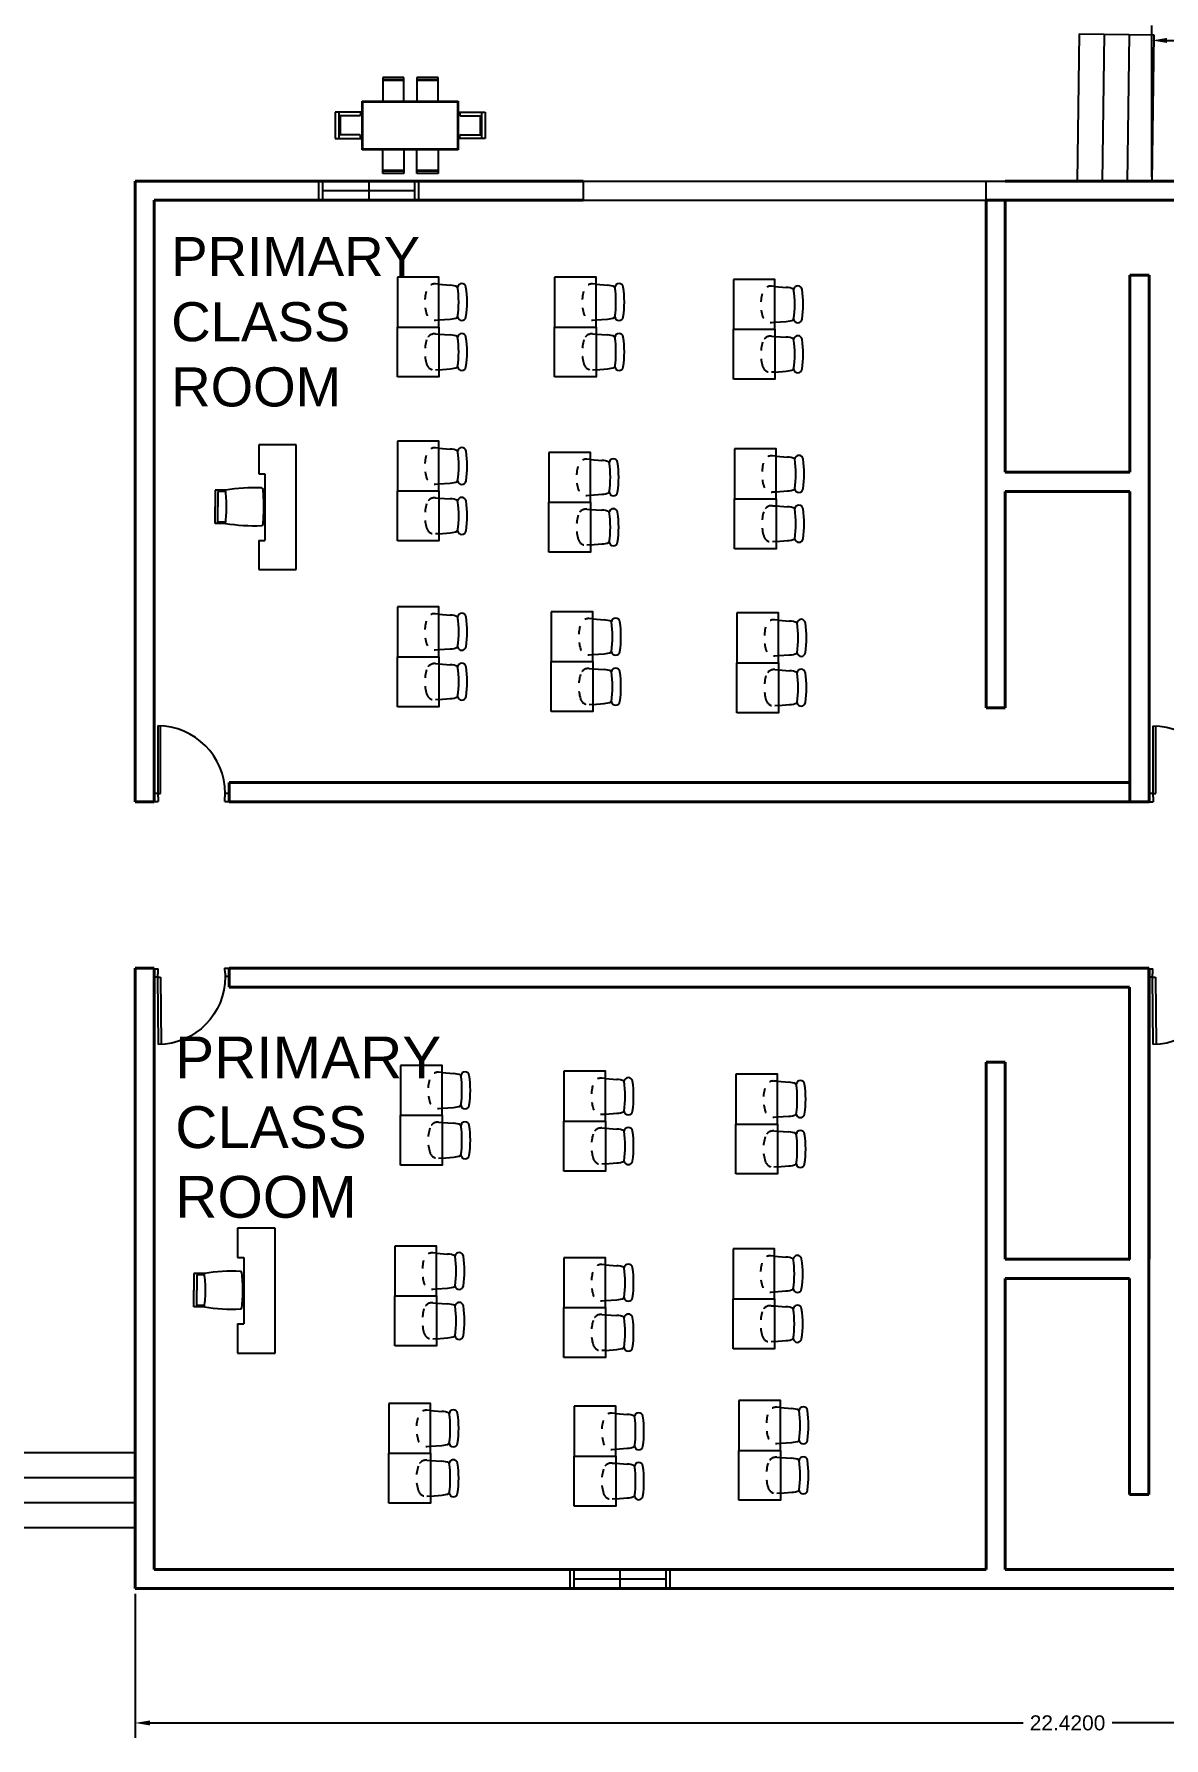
# Model space of a CAD drawing. Header units: metres. Extents: x -353 to 1688, y -477 to 135.
# Drawn here: x -306.27 to -292.68, y -267.31 to -246.82 of the extents above; entities that cross this region are included whole.
import ezdxf

# ---------------------------------------------------------------- set-up
doc = ezdxf.new("R2010")
doc.units = ezdxf.units.M
doc.header["$MEASUREMENT"] = 0
doc.linetypes.add('HIDDEN2', pattern=[0.1875, 0.125, -0.0625])
doc.layers.add('DIMENSION', color=240, linetype='Continuous', lineweight=40)
doc.layers.add('WALL', color=2, linetype='Continuous', lineweight=40)
doc.layers.add('door space', color=1, linetype='Continuous')
doc.layers.add('WINDOW', color=10, linetype='Continuous')
doc.layers.add('FURNITURE', color=130, linetype='Continuous', plot=False)
doc.layers.add('STAIR', color=231, linetype='Continuous', plot=False)
doc.styles.get("Standard").update_dxf_attribs({"font": 'arial.ttf'})
doc.dimstyles.new('Annotative', dxfattribs={"dimscale": 0, "dimtxt": 0.18, "dimasz": 0.18, "dimexe": 0.18, "dimexo": 0.0625, "dimgap": 0.09, "dimtad": 0, "dimtih": 1, "dimtoh": 1, "dimdec": 4, "dimzin": 0, "dimdsep": 46, "dimtxsty": 'Standard', "dimcen": 0.09, "dimadec": 0, "dimazin": 0, "dimtfac": 1, "dimtdec": 4, "dimtofl": 0, "dimtmove": 0, "dimatfit": 3, "dimfxl": 1, "dimtolj": 1, "dimtzin": 0, "dimarcsym": 0})

# ---------------------------------------------------------------- blocks, each defined once
blk = doc.blocks.new('A$C317A697B')
for p, q in [((-116, 441), (-514, 441)), ((-514, 441), (-514, 0)), ((-116, 398), (-514, 398)), ((-116, 385), (-514, 385)), ((-116, 0), (-116, 441)), ((523, 441), (125, 441)), ((125, 441), (125, 0)), ((523, 398), (125, 398)), ((523, 385), (125, 385)), ((523, 0), (523, 441)), ((-899, -912), (-899, 0)), ((-899, 0), (899, 0)), ((899, 0), (899, -912)), ((-899, -205), (-1402, -205)), ((-1402, -205), (-1402, -699)), ((-1336, -205), (-1336, -699)), ((-946, -274), (-1336, -274)), ((-1311, -274), (-1311, -630)), ((-932, -205), (-932, -259)), ((-889, -902), (-889, -10)), ((-889, -10), (889, -10)), ((889, -10), (889, -902)), ((899, -205), (1402, -205)), ((932, -205), (932, -259)), ((946, -274), (1336, -274)), ((1311, -274), (1311, -630)), ((1336, -205), (1336, -699)), ((1402, -205), (1402, -699)), ((-946, -630), (-1336, -630)), ((946, -630), (1336, -630)), ((-1402, -699), (-899, -699)), ((-932, -699), (-932, -645)), ((899, -912), (-899, -912)), ((889, -902), (-889, -902)), ((-514, -1353), (-514, -912)), ((-116, -912), (-116, -1353)), ((125, -1353), (125, -912)), ((523, -912), (523, -1353)), ((1402, -699), (899, -699)), ((932, -699), (932, -645)), ((-116, -1297), (-514, -1297)), ((-116, -1309), (-514, -1309)), ((-116, -1353), (-514, -1353)), ((523, -1297), (125, -1297)), ((523, -1309), (125, -1309)), ((523, -1353), (125, -1353))]:
    blk.add_line(p, q)
for centre, start, end in [((-946, -259), 270, 0), ((946, -259), 180, 270), ((-946, -645), 0, 90), ((946, -645), 90, 180)]:
    blk.add_arc(centre, 14.7, start, end)
blk = doc.blocks.new('*D197')
at = {"layer": 'Defpoints', "color": 0, "transparency": 16777216}
for p in [(-282.615, -246.9), (-292.827, -248.604), (-282.615, -248.592)]:
    blk.add_point(p, dxfattribs=at)
at = {"layer": 'DIMENSION', "color": 0, "lineweight": -2, "transparency": 16777216}
for p, q in [((-292.827, -248.541), (-292.827, -246.72)), ((-282.615, -248.529), (-282.615, -246.72)), ((-292.647, -246.9), (-288.246, -246.9)), ((-282.795, -246.9), (-287.196, -246.9))]:
    blk.add_line(p, q, dxfattribs=at)
at = {"layer": 'DIMENSION', "color": 0, "transparency": 16777216}
for points in [[(-292.647, -246.87), (-292.647, -246.93), (-292.827, -246.9)], [(-282.795, -246.87), (-282.795, -246.93), (-282.615, -246.9)]]:
    blk.add_solid(points, dxfattribs=at)
at = {"layer": 'DIMENSION', "color": 0, "transparency": 16777216, "insert": (-287.721, -246.9), "char_height": 0.18, "attachment_point": 5}
blk.add_mtext('\\A1;10.2117', dxfattribs=at)
blk = doc.blocks.new('*D199')
at = {"layer": 'Defpoints', "color": 0, "transparency": 16777216}
for p in [(-305.052, -265.512), (-282.632, -265.512), (-305.052, -267.126)]:
    blk.add_point(p, dxfattribs=at)
at = {"layer": 'DIMENSION', "color": 0, "lineweight": -2, "transparency": 16777216}
for p, q in [((-305.052, -265.574), (-305.052, -267.306)), ((-282.632, -265.574), (-282.632, -267.306)), ((-304.872, -267.126), (-294.377, -267.126)), ((-282.812, -267.126), (-293.307, -267.126))]:
    blk.add_line(p, q, dxfattribs=at)
at = {"layer": 'DIMENSION', "color": 0, "transparency": 16777216}
for points in [[(-304.872, -267.096), (-304.872, -267.156), (-305.052, -267.126)], [(-282.812, -267.096), (-282.812, -267.156), (-282.632, -267.126)]]:
    blk.add_solid(points, dxfattribs=at)
at = {"layer": 'DIMENSION', "color": 0, "transparency": 16777216, "insert": (-293.842, -267.126), "char_height": 0.18, "attachment_point": 5}
blk.add_mtext('\\A1;22.4200', dxfattribs=at)

msp = doc.modelspace()

# ---------------------------------------------------------------- linework, layer by layer
for p, q in [((-305.05192, -248.59165), (-299.6627, -248.59165)), ((-304.82192, -248.59165), (-299.6627, -248.59165)), ((-294.82192, -248.59165), (-294.59192, -248.59165)), ((-303.92192, -255.82165), (-294.82192, -255.82165)), ((-305.05192, -256.05165), (-304.82192, -256.05165)), ((-303.92192, -256.05165), (-294.59192, -256.05165)), ((-292.86192, -258.05277), (-292.86192, -261.55165)), ((-304.82192, -258.28165), (-304.82186, -258.28165)), ((-304.82192, -265.51165), (-300.82192, -265.51165))]:
    msp.add_line(p, q)
at = {"layer": 'Defpoints'}
msp.add_line((-292.862, -258.05294), (-293.09192, -258.05277), dxfattribs=at)
at = {"layer": 'door space'}
for p, q in [((-304.77873, -255.14096), (-304.77873, -255.95096)), ((-304.74373, -255.95096), (-304.74373, -255.14096)), ((-292.817, -255.14165), (-292.817, -255.95165)), ((-292.782, -255.95165), (-292.782, -255.14165)), ((-304.77873, -255.95096), (-304.82373, -255.95096)), ((-304.82373, -255.95096), (-304.82373, -256.05096)), ((-304.77873, -255.95096), (-304.74373, -255.95096)), ((-304.77873, -255.95096), (-304.77873, -255.99096)), ((-304.77373, -255.99096), (-304.77873, -255.99096)), ((-304.77373, -255.99096), (-304.77373, -256.05096)), ((-303.96873, -255.99096), (-303.97373, -255.99096)), ((-303.97373, -256.05096), (-303.97373, -255.99096)), ((-303.92373, -255.95096), (-303.96873, -255.95096)), ((-303.96873, -255.99096), (-303.96873, -255.95096)), ((-303.92373, -256.05096), (-303.92373, -255.95096)), ((-292.817, -255.95165), (-292.862, -255.95165)), ((-292.862, -255.95165), (-292.862, -256.05165)), ((-292.817, -255.95165), (-292.782, -255.95165)), ((-292.817, -255.95165), (-292.817, -255.99165)), ((-292.812, -255.99165), (-292.817, -255.99165)), ((-292.812, -255.99165), (-292.812, -256.05165)), ((-304.82373, -256.05096), (-304.77373, -256.05096)), ((-303.97373, -256.05096), (-303.92373, -256.05096)), ((-292.862, -256.05165), (-292.812, -256.05165)), ((-304.82482, -258.06119), (-304.77483, -258.06069)), ((-304.82382, -258.16118), (-304.82482, -258.06119)), ((-304.77422, -258.12068), (-304.77483, -258.06069)), ((-303.97487, -258.05266), (-303.92487, -258.05216)), ((-303.97487, -258.05266), (-303.97426, -258.11265)), ((-303.92487, -258.05216), (-303.92386, -258.15215)), ((-292.86633, -258.06109), (-292.81633, -258.06059)), ((-292.86533, -258.16108), (-292.86633, -258.06109)), ((-292.81573, -258.12058), (-292.81633, -258.06059)), ((-304.77882, -258.16073), (-304.82382, -258.16118)), ((-304.77422, -258.12068), (-304.77922, -258.12074)), ((-304.77882, -258.16073), (-304.77922, -258.12074)), ((-304.77882, -258.16073), (-304.74382, -258.16038)), ((-304.77069, -258.97069), (-304.77882, -258.16073)), ((-304.74382, -258.16038), (-304.73569, -258.97034)), ((-303.96926, -258.1126), (-303.97426, -258.11265)), ((-303.96926, -258.1126), (-303.96886, -258.1526)), ((-303.92386, -258.15215), (-303.96886, -258.1526)), ((-292.82033, -258.16063), (-292.86533, -258.16108)), ((-292.81573, -258.12058), (-292.82073, -258.12063)), ((-292.82033, -258.16063), (-292.82073, -258.12063)), ((-292.82033, -258.16063), (-292.78533, -258.16028)), ((-292.8122, -258.97059), (-292.82033, -258.16063)), ((-292.78533, -258.16028), (-292.7772, -258.97024))]:
    msp.add_line(p, q, dxfattribs=at)
for centre in [(-304.77873, -255.95096), (-292.817, -255.95165)]:
    msp.add_ellipse(centre, major_axis=(-0.57276, 0.57276), ratio=1, start_param=3.92699082, end_param=5.49778714, dxfattribs=at)
at = {"layer": 'door space', "extrusion": (0, 0, -1)}
for centre in [(-304.77882, -258.16073), (-292.82033, -258.16063)]:
    msp.add_ellipse(centre, major_axis=(-0.56698, -0.57848), ratio=1, start_param=3.92699082, end_param=5.49778714, dxfattribs=at)
at = {"layer": 'FURNITURE'}
for p, q in [((-301.3984, -249.8315), (-301.26333, -249.84346)), ((-299.50782, -249.8315), (-299.37275, -249.84346)), ((-297.35881, -249.85868), (-297.22374, -249.87064)), ((-301.3984, -250.2596), (-301.26333, -250.24981)), ((-299.50782, -250.2596), (-299.37275, -250.24981)), ((-297.35881, -250.28678), (-297.22374, -250.27699)), ((-301.3984, -250.43081), (-301.26333, -250.4406)), ((-299.50782, -250.43081), (-299.37275, -250.4406)), ((-297.35881, -250.45799), (-297.22374, -250.46778)), ((-301.3984, -250.85891), (-301.26333, -250.84695)), ((-299.50782, -250.85891), (-299.37275, -250.84695)), ((-297.35881, -250.88609), (-297.22374, -250.87413)), ((-303.56517, -251.76069), (-303.56517, -252.11069)), ((-303.11517, -251.76069), (-303.56517, -251.76069)), ((-303.11517, -253.26069), (-303.11517, -251.76069)), ((-301.39818, -251.80208), (-301.26311, -251.81404)), ((-297.34521, -251.89721), (-297.21014, -251.90917)), ((-303.56517, -252.11069), (-303.49017, -252.11069)), ((-303.49017, -252.11069), (-303.49017, -252.91069)), ((-299.57583, -251.93798), (-299.44076, -251.94994)), ((-303.96517, -252.30569), (-304.09017, -252.30569)), ((-304.09017, -252.30569), (-304.09017, -252.50569)), ((-303.96313, -252.32169), (-304.05517, -252.32169)), ((-304.05517, -252.32169), (-304.05517, -252.50569)), ((-301.39818, -252.23018), (-301.26311, -252.22039)), ((-297.34521, -252.32531), (-297.21014, -252.31552)), ((-304.09017, -252.70569), (-304.09017, -252.50569)), ((-304.05517, -252.68969), (-304.05517, -252.50569)), ((-301.39818, -252.40139), (-301.26311, -252.41118)), ((-299.57583, -252.36608), (-299.44076, -252.35629)), ((-299.57583, -252.53729), (-299.44076, -252.54708)), ((-297.34521, -252.49652), (-297.21014, -252.50631)), ((-303.96517, -252.70569), (-304.09017, -252.70569)), ((-303.96313, -252.68969), (-304.05517, -252.68969)), ((-303.56517, -252.91069), (-303.49017, -252.91069)), ((-303.56517, -252.91069), (-303.56517, -253.26069)), ((-301.39818, -252.82949), (-301.26311, -252.81753)), ((-299.57583, -252.96539), (-299.44076, -252.95343)), ((-297.34521, -252.92462), (-297.21014, -252.91266)), ((-303.56517, -253.26069), (-303.11517, -253.26069)), ((-301.39818, -253.79553), (-301.26311, -253.80749)), ((-299.54862, -253.85419), (-299.41355, -253.86616)), ((-297.318, -253.86779), (-297.18293, -253.87975)), ((-301.39818, -254.22363), (-301.26311, -254.21384)), ((-299.54862, -254.2823), (-299.41355, -254.27251)), ((-297.318, -254.29589), (-297.18293, -254.2861)), ((-301.39818, -254.39484), (-301.26311, -254.40463)), ((-299.54862, -254.45351), (-299.41355, -254.4633)), ((-297.318, -254.4671), (-297.18293, -254.47689)), ((-301.39818, -254.82294), (-301.26311, -254.81098)), ((-299.54862, -254.88161), (-299.41355, -254.86965)), ((-297.318, -254.8952), (-297.18293, -254.88324)), ((-301.35933, -259.30773), (-301.22426, -259.31969)), ((-299.39632, -259.37778), (-299.26125, -259.38975)), ((-297.32814, -259.41281), (-297.19307, -259.42477)), ((-301.35933, -259.73583), (-301.22426, -259.72605)), ((-301.35933, -259.90704), (-301.22426, -259.91683)), ((-299.39632, -259.80589), (-299.26125, -259.7961)), ((-297.32814, -259.84091), (-297.19307, -259.83112)), ((-299.39632, -259.9771), (-299.26125, -259.98689)), ((-297.32814, -260.01212), (-297.19307, -260.02191)), ((-301.35933, -260.33515), (-301.22426, -260.32318)), ((-299.39632, -260.4052), (-299.26125, -260.39324)), ((-297.32814, -260.44022), (-297.19307, -260.42826)), ((-303.81834, -261.17894), (-303.81834, -261.52894)), ((-303.36834, -261.17894), (-303.81834, -261.17894)), ((-303.36834, -262.67894), (-303.36834, -261.17894)), ((-303.81834, -261.52894), (-303.74334, -261.52894)), ((-303.74334, -261.52894), (-303.74334, -262.32894)), ((-301.42944, -261.47929), (-301.29437, -261.49125)), ((-297.36319, -261.51432), (-297.22812, -261.52628)), ((-304.21834, -261.72394), (-304.34334, -261.72394)), ((-304.34334, -261.72394), (-304.34334, -261.92394)), ((-304.2163, -261.73994), (-304.30834, -261.73994)), ((-304.30834, -261.73994), (-304.30834, -261.92394)), ((-299.39632, -261.61939), (-299.26125, -261.63136)), ((-304.34334, -262.12394), (-304.34334, -261.92394)), ((-304.30834, -262.10794), (-304.30834, -261.92394)), ((-301.42944, -261.9074), (-301.29437, -261.89761)), ((-297.36319, -261.94242), (-297.22812, -261.93263)), ((-304.21834, -262.12394), (-304.34334, -262.12394)), ((-304.2163, -262.10794), (-304.30834, -262.10794)), ((-301.42944, -262.0786), (-301.29437, -262.08839)), ((-299.39632, -262.0475), (-299.26125, -262.03771)), ((-297.36319, -262.11363), (-297.22812, -262.12342)), ((-303.81834, -262.32894), (-303.74334, -262.32894)), ((-303.81834, -262.32894), (-303.81834, -262.67894)), ((-299.39632, -262.2187), (-299.26125, -262.22849)), ((-301.42944, -262.50671), (-301.29437, -262.49475)), ((-297.36319, -262.54173), (-297.22812, -262.52977)), ((-303.81834, -262.67894), (-303.36834, -262.67894)), ((-299.39632, -262.64681), (-299.26125, -262.63485)), ((-301.49955, -263.37065), (-301.36448, -263.38261)), ((-297.29309, -263.33563), (-297.15802, -263.34759)), ((-299.27192, -263.40568), (-299.13685, -263.41764)), ((-301.49955, -263.79875), (-301.36448, -263.78896)), ((-297.29309, -263.76373), (-297.15802, -263.75394)), ((-301.49955, -263.96996), (-301.36448, -263.97975)), ((-299.27192, -263.83378), (-299.13685, -263.82399)), ((-299.27192, -264.00499), (-299.13685, -264.01478)), ((-297.29309, -263.93494), (-297.15802, -263.94473)), ((-301.49955, -264.39807), (-301.36448, -264.3861)), ((-299.27192, -264.43309), (-299.13685, -264.42113)), ((-297.29309, -264.36304), (-297.15802, -264.35108))]:
    msp.add_line(p, q, dxfattribs=at)
for points in [[(-301.8984, -249.74521), (-301.8984, -250.34521), (-301.3984, -250.34521), (-301.3984, -249.74521)], [(-300.00782, -249.74521), (-300.00782, -250.34521), (-299.50782, -250.34521), (-299.50782, -249.74521)], [(-297.85881, -249.77239), (-297.85881, -250.37239), (-297.35881, -250.37239), (-297.35881, -249.77239)], [(-301.8984, -250.94521), (-301.8984, -250.34521), (-301.3984, -250.34521), (-301.3984, -250.94521)], [(-300.00782, -250.94521), (-300.00782, -250.34521), (-299.50782, -250.34521), (-299.50782, -250.94521)], [(-297.85881, -250.97239), (-297.85881, -250.37239), (-297.35881, -250.37239), (-297.35881, -250.97239)], [(-301.89818, -251.71578), (-301.89818, -252.31578), (-301.39818, -252.31578), (-301.39818, -251.71578)], [(-300.07583, -251.85169), (-300.07583, -252.45169), (-299.57583, -252.45169), (-299.57583, -251.85169)], [(-297.84521, -251.81091), (-297.84521, -252.41091), (-297.34521, -252.41091), (-297.34521, -251.81091)], [(-301.89818, -252.91578), (-301.89818, -252.31578), (-301.39818, -252.31578), (-301.39818, -252.91578)], [(-300.07583, -253.05169), (-300.07583, -252.45169), (-299.57583, -252.45169), (-299.57583, -253.05169)], [(-297.84521, -253.01091), (-297.84521, -252.41091), (-297.34521, -252.41091), (-297.34521, -253.01091)], [(-301.89818, -253.70924), (-301.89818, -254.30924), (-301.39818, -254.30924), (-301.39818, -253.70924)], [(-300.04862, -253.7679), (-300.04862, -254.3679), (-299.54862, -254.3679), (-299.54862, -253.7679)], [(-297.818, -253.78149), (-297.818, -254.38149), (-297.318, -254.38149), (-297.318, -253.78149)], [(-301.89818, -254.90924), (-301.89818, -254.30924), (-301.39818, -254.30924), (-301.39818, -254.90924)], [(-300.04862, -254.9679), (-300.04862, -254.3679), (-299.54862, -254.3679), (-299.54862, -254.9679)], [(-297.818, -254.98149), (-297.818, -254.38149), (-297.318, -254.38149), (-297.318, -254.98149)], [(-301.85933, -259.22144), (-301.85933, -259.82144), (-301.35933, -259.82144), (-301.35933, -259.22144)], [(-299.89632, -259.29149), (-299.89632, -259.89149), (-299.39632, -259.89149), (-299.39632, -259.29149)], [(-297.82814, -259.32652), (-297.82814, -259.92652), (-297.32814, -259.92652), (-297.32814, -259.32652)], [(-301.85933, -260.42144), (-301.85933, -259.82144), (-301.35933, -259.82144), (-301.35933, -260.42144)], [(-299.89632, -260.49149), (-299.89632, -259.89149), (-299.39632, -259.89149), (-299.39632, -260.49149)], [(-297.82814, -260.52652), (-297.82814, -259.92652), (-297.32814, -259.92652), (-297.32814, -260.52652)], [(-301.92944, -261.393), (-301.92944, -261.993), (-301.42944, -261.993), (-301.42944, -261.393)], [(-299.89632, -261.5331), (-299.89632, -262.1331), (-299.39632, -262.1331), (-299.39632, -261.5331)], [(-297.86319, -261.42803), (-297.86319, -262.02803), (-297.36319, -262.02803), (-297.36319, -261.42803)], [(-301.92944, -262.593), (-301.92944, -261.993), (-301.42944, -261.993), (-301.42944, -262.593)], [(-299.89632, -262.7331), (-299.89632, -262.1331), (-299.39632, -262.1331), (-299.39632, -262.7331)], [(-297.86319, -262.62803), (-297.86319, -262.02803), (-297.36319, -262.02803), (-297.36319, -262.62803)], [(-301.99955, -263.28436), (-301.99955, -263.88436), (-301.49955, -263.88436), (-301.49955, -263.28436)], [(-299.77192, -263.31938), (-299.77192, -263.91938), (-299.27192, -263.91938), (-299.27192, -263.31938)], [(-297.79309, -263.24933), (-297.79309, -263.84933), (-297.29309, -263.84933), (-297.29309, -263.24933)], [(-301.99955, -264.48436), (-301.99955, -263.88436), (-301.49955, -263.88436), (-301.49955, -264.48436)], [(-299.77192, -264.51938), (-299.77192, -263.91938), (-299.27192, -263.91938), (-299.27192, -264.51938)], [(-297.79309, -264.44933), (-297.79309, -263.84933), (-297.29309, -263.84933), (-297.29309, -264.44933)]]:
    msp.add_lwpolyline(points, close=True, dxfattribs=at)
at = {"layer": 'FURNITURE', "linetype": 'HIDDEN2', "ltscale": 0.03, "flags": 128}
for points in [[(-301.3984, -249.8315), (-301.44119, -249.82771, 0.35850154), (-301.54766, -249.90073, 0.14150797), (-301.54766, -250.18968, 0.35850154), (-301.44119, -250.2627), (-301.3984, -250.2596)], [(-299.50782, -249.8315), (-299.55061, -249.82771, 0.35850154), (-299.65707, -249.90073, 0.14150797), (-299.65707, -250.18968, 0.35850154), (-299.55061, -250.2627), (-299.50782, -250.2596)], [(-297.35881, -249.85868), (-297.4016, -249.85489, 0.35850154), (-297.50806, -249.92791, 0.14150797), (-297.50806, -250.21686, 0.35850154), (-297.4016, -250.28988), (-297.35881, -250.28678)], [(-301.39818, -251.80208), (-301.44097, -251.79829, 0.35850154), (-301.54743, -251.87131, 0.14150797), (-301.54743, -252.16026, 0.35850154), (-301.44097, -252.23328), (-301.39818, -252.23018)], [(-297.34521, -251.89721), (-297.388, -251.89342, 0.35850154), (-297.49446, -251.96644, 0.14150797), (-297.49446, -252.25539, 0.35850154), (-297.388, -252.32841), (-297.34521, -252.32531)], [(-299.57583, -251.93798), (-299.61862, -251.93419, 0.35850154), (-299.72508, -252.00721, 0.14150797), (-299.72508, -252.29616, 0.35850154), (-299.61862, -252.36918), (-299.57583, -252.36608)], [(-301.39818, -253.79553), (-301.44097, -253.79174, 0.35850154), (-301.54743, -253.86476, 0.14150797), (-301.54743, -254.15371, 0.35850154), (-301.44097, -254.22673), (-301.39818, -254.22363)], [(-299.54862, -253.85419), (-299.59141, -253.8504, 0.35850154), (-299.69788, -253.92343, 0.14150797), (-299.69788, -254.21238, 0.35850154), (-299.59141, -254.2854), (-299.54862, -254.2823)], [(-297.318, -253.86779), (-297.36079, -253.864, 0.35850154), (-297.46726, -253.93702, 0.14150797), (-297.46726, -254.22597, 0.35850154), (-297.36079, -254.29899), (-297.318, -254.29589)], [(-301.35933, -259.30773), (-301.40212, -259.30394, 0.35850154), (-301.50859, -259.37697, 0.14150797), (-301.50859, -259.66591, 0.35850154), (-301.40212, -259.73894), (-301.35933, -259.73583)], [(-299.39632, -259.37778), (-299.43911, -259.37399, 0.35850154), (-299.54557, -259.44702, 0.14150797), (-299.54557, -259.73596, 0.35850154), (-299.43911, -259.80899), (-299.39632, -259.80589)], [(-297.32814, -259.41281), (-297.37093, -259.40902, 0.35850154), (-297.4774, -259.48204, 0.14150797), (-297.4774, -259.77099, 0.35850154), (-297.37093, -259.84401), (-297.32814, -259.84091)], [(-301.42944, -261.47929), (-301.47223, -261.4755, 0.35850154), (-301.5787, -261.54853, 0.14150797), (-301.5787, -261.83747, 0.35850154), (-301.47223, -261.9105), (-301.42944, -261.9074)], [(-297.36319, -261.51432), (-297.40598, -261.51053, 0.35850154), (-297.51245, -261.58355, 0.14150797), (-297.51245, -261.8725, 0.35850154), (-297.40598, -261.94552), (-297.36319, -261.94242)], [(-299.39632, -261.61939), (-299.43911, -261.6156, 0.35850154), (-299.54557, -261.68863, 0.14150797), (-299.54557, -261.97757, 0.35850154), (-299.43911, -262.0506), (-299.39632, -262.0475)], [(-301.49955, -263.37065), (-301.54234, -263.36686, 0.35850154), (-301.6488, -263.43988, 0.14150797), (-301.6488, -263.72883, 0.35850154), (-301.54234, -263.80186), (-301.49955, -263.79875)], [(-299.27192, -263.40568), (-299.31471, -263.40189, 0.35850154), (-299.42117, -263.47491, 0.14150797), (-299.42117, -263.76386, 0.35850154), (-299.31471, -263.83688), (-299.27192, -263.83378)], [(-297.29309, -263.33563), (-297.33588, -263.33184, 0.35850154), (-297.44234, -263.40486, 0.14150797), (-297.44234, -263.69381, 0.35850154), (-297.33588, -263.76683), (-297.29309, -263.76373)]]:
    msp.add_lwpolyline(points, format="xyb", dxfattribs=at)
at = {"layer": 'FURNITURE', "linetype": 'HIDDEN2', "ltscale": 0.03}
for points in [[(-301.3984, -250.85891), (-301.44119, -250.8627, -0.35850154), (-301.54766, -250.78968, -0.14150797), (-301.54766, -250.50073, -0.35850154), (-301.44119, -250.42771), (-301.3984, -250.43081)], [(-299.50782, -250.85891), (-299.55061, -250.8627, -0.35850154), (-299.65707, -250.78968, -0.14150797), (-299.65707, -250.50073, -0.35850154), (-299.55061, -250.42771), (-299.50782, -250.43081)], [(-297.35881, -250.88609), (-297.4016, -250.88988, -0.35850154), (-297.50806, -250.81686, -0.14150797), (-297.50806, -250.52791, -0.35850154), (-297.4016, -250.45489), (-297.35881, -250.45799)], [(-301.39818, -252.82949), (-301.44097, -252.83328, -0.35850154), (-301.54743, -252.76026, -0.14150797), (-301.54743, -252.47131, -0.35850154), (-301.44097, -252.39829), (-301.39818, -252.40139)], [(-299.57583, -252.96539), (-299.61862, -252.96918, -0.35850154), (-299.72508, -252.89616, -0.14150797), (-299.72508, -252.60721, -0.35850154), (-299.61862, -252.53419), (-299.57583, -252.53729)], [(-297.34521, -252.92462), (-297.388, -252.92841, -0.35850154), (-297.49446, -252.85539, -0.14150797), (-297.49446, -252.56644, -0.35850154), (-297.388, -252.49342), (-297.34521, -252.49652)], [(-301.39818, -254.82294), (-301.44097, -254.82673, -0.35850154), (-301.54743, -254.75371, -0.14150797), (-301.54743, -254.46476, -0.35850154), (-301.44097, -254.39174), (-301.39818, -254.39484)], [(-299.54862, -254.88161), (-299.59141, -254.8854, -0.35850154), (-299.69788, -254.81238, -0.14150797), (-299.69788, -254.52343, -0.35850154), (-299.59141, -254.4504), (-299.54862, -254.45351)], [(-297.318, -254.8952), (-297.36079, -254.89899, -0.35850154), (-297.46726, -254.82597, -0.14150797), (-297.46726, -254.53702, -0.35850154), (-297.36079, -254.464), (-297.318, -254.4671)], [(-301.35933, -260.33515), (-301.40212, -260.33894, -0.35850154), (-301.50859, -260.26591, -0.14150797), (-301.50859, -259.97697, -0.35850154), (-301.40212, -259.90394), (-301.35933, -259.90704)], [(-299.39632, -260.4052), (-299.43911, -260.40899, -0.35850154), (-299.54557, -260.33596, -0.14150797), (-299.54557, -260.04702, -0.35850154), (-299.43911, -259.97399), (-299.39632, -259.9771)], [(-297.32814, -260.44022), (-297.37093, -260.44401, -0.35850154), (-297.4774, -260.37099, -0.14150797), (-297.4774, -260.08204, -0.35850154), (-297.37093, -260.00902), (-297.32814, -260.01212)], [(-301.42944, -262.50671), (-301.47223, -262.5105, -0.35850154), (-301.5787, -262.43747, -0.14150797), (-301.5787, -262.14853, -0.35850154), (-301.47223, -262.0755), (-301.42944, -262.0786)], [(-297.36319, -262.54173), (-297.40598, -262.54552, -0.35850154), (-297.51245, -262.4725, -0.14150797), (-297.51245, -262.18355, -0.35850154), (-297.40598, -262.11053), (-297.36319, -262.11363)], [(-299.39632, -262.64681), (-299.43911, -262.6506, -0.35850154), (-299.54557, -262.57757, -0.14150797), (-299.54557, -262.28863, -0.35850154), (-299.43911, -262.2156), (-299.39632, -262.2187)], [(-301.49955, -264.39807), (-301.54234, -264.40186, -0.35850154), (-301.6488, -264.32883, -0.14150797), (-301.6488, -264.03988, -0.35850154), (-301.54234, -263.96686), (-301.49955, -263.96996)], [(-299.27192, -264.43309), (-299.31471, -264.43688, -0.35850154), (-299.42117, -264.36386, -0.14150797), (-299.42117, -264.07491, -0.35850154), (-299.31471, -264.00189), (-299.27192, -264.00499)], [(-297.29309, -264.36304), (-297.33588, -264.36683, -0.35850154), (-297.44234, -264.29381, -0.14150797), (-297.44234, -264.00486, -0.35850154), (-297.33588, -263.93184), (-297.29309, -263.93494)]]:
    msp.add_lwpolyline(points, format="xyb", dxfattribs=at)
at = {"layer": 'FURNITURE'}
for centre, radius, start, end in [((-301.26333, -250.04664), 0.20318, 63.787788, 90), ((-301.1236, -249.8734), 0.0508, 8.455473, 171.544527), ((-302.2793, -250.04521), 1.2192, 351.544527, 8.455473), ((-299.37275, -250.04664), 0.20318, 63.787788, 90), ((-299.23302, -249.8734), 0.0508, 8.455473, 171.544527), ((-300.38872, -250.04521), 1.2192, 351.544527, 8.455473), ((-297.22374, -250.07382), 0.20318, 63.787788, 90), ((-297.08401, -249.90059), 0.0508, 8.455473, 171.544527), ((-298.23971, -250.07239), 1.2192, 351.544527, 8.455473), ((-301.26333, -250.04664), 0.20318, 270, 296.38199), ((-301.1236, -250.21701), 0.0508, 188.455473, 351.544527), ((-299.37275, -250.04664), 0.20318, 270, 296.38199), ((-299.23302, -250.21701), 0.0508, 188.455473, 351.544527), ((-297.22374, -250.07382), 0.20318, 270, 296.38199), ((-297.08401, -250.24419), 0.0508, 188.455473, 351.544527), ((-301.26333, -250.64378), 0.20318, 63.61801, 90), ((-301.1236, -250.4734), 0.0508, 8.455473, 171.544527), ((-302.2793, -250.64521), 1.2192, 351.544527, 8.455473), ((-299.37275, -250.64378), 0.20318, 63.61801, 90), ((-299.23302, -250.4734), 0.0508, 8.455473, 171.544527), ((-300.38872, -250.64521), 1.2192, 351.544527, 8.455473), ((-297.22374, -250.67096), 0.20318, 63.61801, 90), ((-297.08401, -250.50059), 0.0508, 8.455473, 171.544527), ((-298.23971, -250.67239), 1.2192, 351.544527, 8.455473), ((-301.26333, -250.64378), 0.20318, 270, 296.212212), ((-301.1236, -250.81701), 0.0508, 188.455473, 351.544527), ((-299.37275, -250.64378), 0.20318, 270, 296.212212), ((-299.23302, -250.81701), 0.0508, 188.455473, 351.544527), ((-297.22374, -250.67096), 0.20318, 270, 296.212212), ((-297.08401, -250.84419), 0.0508, 188.455473, 351.544527), ((-301.26311, -252.01721), 0.20318, 63.787788, 90), ((-301.12338, -251.84398), 0.0508, 8.455473, 171.544527), ((-302.27908, -252.01578), 1.2192, 351.544527, 8.455473), ((-299.30103, -251.97988), 0.0508, 8.455473, 171.544527), ((-297.21014, -252.11235), 0.20318, 63.787788, 90), ((-297.07041, -251.93911), 0.0508, 8.455473, 171.544527), ((-298.22611, -252.11091), 1.2192, 351.544527, 8.455473), ((-299.44076, -252.15312), 0.20318, 63.787788, 90), ((-300.45673, -252.15169), 1.2192, 351.544527, 8.455473), ((-301.26311, -252.01721), 0.20318, 270, 296.38199), ((-301.12338, -252.18759), 0.0508, 188.455473, 351.544527), ((-299.44076, -252.15312), 0.20318, 270, 296.38199), ((-299.30103, -252.32349), 0.0508, 188.455473, 351.544527), ((-297.21014, -252.11235), 0.20318, 270, 296.38199), ((-297.07041, -252.28272), 0.0508, 188.455473, 351.544527), ((-301.26311, -252.61435), 0.20318, 63.61801, 90), ((-301.12338, -252.44398), 0.0508, 8.455473, 171.544527), ((-302.27908, -252.61578), 1.2192, 351.544527, 8.455473), ((-299.44076, -252.75026), 0.20318, 63.61801, 90), ((-299.30103, -252.57988), 0.0508, 8.455473, 171.544527), ((-297.21014, -252.70948), 0.20318, 63.61801, 90), ((-297.07041, -252.53911), 0.0508, 8.455473, 171.544527), ((-298.22611, -252.71091), 1.2192, 351.544527, 8.455473), ((-300.45673, -252.75169), 1.2192, 351.544527, 8.455473), ((-301.26311, -252.61435), 0.20318, 270, 296.212212), ((-301.12338, -252.78759), 0.0508, 188.455473, 351.544527), ((-299.44076, -252.75026), 0.20318, 270, 296.212212), ((-299.30103, -252.92349), 0.0508, 188.455473, 351.544527), ((-297.21014, -252.70948), 0.20318, 270, 296.212212), ((-297.07041, -252.88272), 0.0508, 188.455473, 351.544527), ((-301.26311, -254.01067), 0.20318, 63.787788, 90), ((-301.12338, -253.83743), 0.0508, 8.455473, 171.544527), ((-302.27908, -254.00924), 1.2192, 351.544527, 8.455473), ((-299.41355, -254.06933), 0.20318, 63.787788, 90), ((-299.27382, -253.8961), 0.0508, 8.455473, 171.544527), ((-300.42952, -254.0679), 1.2192, 351.544527, 8.455473), ((-297.18293, -254.08292), 0.20318, 63.787788, 90), ((-297.0432, -253.90969), 0.0508, 8.455473, 171.544527), ((-298.1989, -254.08149), 1.2192, 351.544527, 8.455473), ((-301.26311, -254.01067), 0.20318, 270, 296.38199), ((-301.12338, -254.18104), 0.0508, 188.455473, 351.544527), ((-301.12338, -254.43743), 0.0508, 8.455473, 171.544527), ((-299.41355, -254.06933), 0.20318, 270, 296.38199), ((-299.27382, -254.2397), 0.0508, 188.455473, 351.544527), ((-297.18293, -254.08292), 0.20318, 270, 296.38199), ((-297.0432, -254.25329), 0.0508, 188.455473, 351.544527), ((-301.26311, -254.60781), 0.20318, 63.61801, 90), ((-302.27908, -254.60924), 1.2192, 351.544527, 8.455473), ((-299.41355, -254.66647), 0.20318, 63.61801, 90), ((-299.27382, -254.4961), 0.0508, 8.455473, 171.544527), ((-300.42952, -254.6679), 1.2192, 351.544527, 8.455473), ((-297.18293, -254.68006), 0.20318, 63.61801, 90), ((-297.0432, -254.50969), 0.0508, 8.455473, 171.544527), ((-298.1989, -254.68149), 1.2192, 351.544527, 8.455473), ((-301.26311, -254.60781), 0.20318, 270, 296.212212), ((-301.12338, -254.78104), 0.0508, 188.455473, 351.544527), ((-299.41355, -254.66647), 0.20318, 270, 296.212212), ((-299.27382, -254.8397), 0.0508, 188.455473, 351.544527), ((-297.18293, -254.68006), 0.20318, 270, 296.212212), ((-297.0432, -254.85329), 0.0508, 188.455473, 351.544527), ((-301.08453, -259.34964), 0.0508, 8.455473, 171.544527), ((-301.22426, -259.52287), 0.20318, 63.787788, 90), ((-302.24023, -259.52144), 1.2192, 351.544527, 8.455473), ((-299.26125, -259.59292), 0.20318, 63.787788, 90), ((-299.12152, -259.41969), 0.0508, 8.455473, 171.544527), ((-300.27722, -259.59149), 1.2192, 351.544527, 8.455473), ((-297.19307, -259.62795), 0.20318, 63.787788, 90), ((-297.05334, -259.45471), 0.0508, 8.455473, 171.544527), ((-298.20904, -259.62652), 1.2192, 351.544527, 8.455473), ((-301.22426, -259.52287), 0.20318, 270, 296.38199), ((-301.08453, -259.69324), 0.0508, 188.455473, 351.544527), ((-301.22426, -260.12001), 0.20318, 63.61801, 90), ((-301.08453, -259.94964), 0.0508, 8.455473, 171.544527), ((-299.26125, -259.59292), 0.20318, 270, 296.38199), ((-299.12152, -259.76329), 0.0508, 188.455473, 351.544527), ((-297.19307, -259.62795), 0.20318, 270, 296.38199), ((-297.05334, -259.79832), 0.0508, 188.455473, 351.544527), ((-302.24023, -260.12144), 1.2192, 351.544527, 8.455473), ((-299.26125, -260.19006), 0.20318, 63.61801, 90), ((-299.12152, -260.01969), 0.0508, 8.455473, 171.544527), ((-300.27722, -260.19149), 1.2192, 351.544527, 8.455473), ((-297.19307, -260.22509), 0.20318, 63.61801, 90), ((-297.05334, -260.05471), 0.0508, 8.455473, 171.544527), ((-298.20904, -260.22652), 1.2192, 351.544527, 8.455473), ((-301.22426, -260.12001), 0.20318, 270, 296.212212), ((-301.08453, -260.29324), 0.0508, 188.455473, 351.544527), ((-299.26125, -260.19006), 0.20318, 270, 296.212212), ((-299.12152, -260.36329), 0.0508, 188.455473, 351.544527), ((-297.19307, -260.22509), 0.20318, 270, 296.212212), ((-297.05334, -260.39832), 0.0508, 188.455473, 351.544527), ((-301.29437, -261.69443), 0.20318, 63.787788, 90), ((-301.15464, -261.5212), 0.0508, 8.455473, 171.544527), ((-302.31034, -261.693), 1.2192, 351.544527, 8.455473), ((-297.22812, -261.72946), 0.20318, 63.787788, 90), ((-297.08839, -261.55622), 0.0508, 8.455473, 171.544527), ((-298.24409, -261.72803), 1.2192, 351.544527, 8.455473), ((-299.26125, -261.83453), 0.20318, 63.787788, 90), ((-299.12152, -261.6613), 0.0508, 8.455473, 171.544527), ((-300.27722, -261.8331), 1.2192, 351.544527, 8.455473), ((-301.29437, -261.69443), 0.20318, 270, 296.38199), ((-301.15464, -261.8648), 0.0508, 188.455473, 351.544527), ((-297.22812, -261.72946), 0.20318, 270, 296.38199), ((-297.08839, -261.89983), 0.0508, 188.455473, 351.544527), ((-301.29437, -262.29157), 0.20318, 63.61801, 90), ((-301.15464, -262.1212), 0.0508, 8.455473, 171.544527), ((-302.31034, -262.293), 1.2192, 351.544527, 8.455473), ((-299.26125, -261.83453), 0.20318, 270, 296.38199), ((-299.12152, -262.0049), 0.0508, 188.455473, 351.544527), ((-297.22812, -262.32659), 0.20318, 63.61801, 90), ((-297.08839, -262.15622), 0.0508, 8.455473, 171.544527), ((-298.24409, -262.32803), 1.2192, 351.544527, 8.455473), ((-299.26125, -262.43167), 0.20318, 63.61801, 90), ((-299.12152, -262.2613), 0.0508, 8.455473, 171.544527), ((-300.27722, -262.4331), 1.2192, 351.544527, 8.455473), ((-301.29437, -262.29157), 0.20318, 270, 296.212212), ((-301.15464, -262.4648), 0.0508, 188.455473, 351.544527), ((-297.22812, -262.32659), 0.20318, 270, 296.212212), ((-297.08839, -262.49983), 0.0508, 188.455473, 351.544527), ((-299.26125, -262.43167), 0.20318, 270, 296.212212), ((-299.12152, -262.6049), 0.0508, 188.455473, 351.544527), ((-301.36448, -263.58579), 0.20318, 63.787788, 90), ((-301.22475, -263.41256), 0.0508, 8.455473, 171.544527), ((-298.99712, -263.44758), 0.0508, 8.455473, 171.544527), ((-297.15802, -263.55076), 0.20318, 63.787788, 90), ((-297.01829, -263.37753), 0.0508, 8.455473, 171.544527), ((-298.17399, -263.54933), 1.2192, 351.544527, 8.455473), ((-302.38045, -263.58436), 1.2192, 351.544527, 8.455473), ((-299.13685, -263.62081), 0.20318, 63.787788, 90), ((-300.15282, -263.61938), 1.2192, 351.544527, 8.455473), ((-301.36448, -263.58579), 0.20318, 270, 296.38199), ((-301.22475, -263.75616), 0.0508, 188.455473, 351.544527), ((-299.13685, -263.62081), 0.20318, 270, 296.38199), ((-298.99712, -263.79119), 0.0508, 188.455473, 351.544527), ((-297.15802, -263.55076), 0.20318, 270, 296.38199), ((-297.01829, -263.72114), 0.0508, 188.455473, 351.544527), ((-301.36448, -264.18293), 0.20318, 63.61801, 90), ((-301.22475, -264.01256), 0.0508, 8.455473, 171.544527), ((-302.38045, -264.18436), 1.2192, 351.544527, 8.455473), ((-299.13685, -264.21795), 0.20318, 63.61801, 90), ((-298.99712, -264.04758), 0.0508, 8.455473, 171.544527), ((-297.15802, -264.1479), 0.20318, 63.61801, 90), ((-297.01829, -263.97753), 0.0508, 8.455473, 171.544527), ((-298.17399, -264.14933), 1.2192, 351.544527, 8.455473), ((-300.15282, -264.21938), 1.2192, 351.544527, 8.455473), ((-301.36448, -264.18293), 0.20318, 270, 296.212212), ((-301.22475, -264.35616), 0.0508, 188.455473, 351.544527), ((-299.13685, -264.21795), 0.20318, 270, 296.212212), ((-298.99712, -264.39119), 0.0508, 188.455473, 351.544527), ((-297.15802, -264.1479), 0.20318, 270, 296.212212), ((-297.01829, -264.32114), 0.0508, 188.455473, 351.544527)]:
    msp.add_arc(centre, radius, start, end, dxfattribs=at)
at = {"layer": 'FURNITURE', "color": 7}
for centre in [(-302.3798, -250.04521), (-300.48921, -250.04521), (-298.3402, -250.07239), (-302.3798, -250.64521), (-300.48921, -250.64521), (-298.3402, -250.67239), (-302.37957, -252.01578), (-298.3266, -252.11091), (-300.55722, -252.15169), (-302.37957, -252.61578), (-298.3266, -252.71091), (-300.55722, -252.75169), (-302.37957, -254.00924), (-300.53002, -254.0679), (-298.2994, -254.08149), (-302.37957, -254.60924), (-300.53002, -254.6679), (-298.2994, -254.68149), (-302.34073, -259.52144), (-300.37771, -259.59149), (-298.30954, -259.62652), (-302.34073, -260.12144), (-300.37771, -260.19149), (-298.30954, -260.22652), (-302.41084, -261.693), (-298.34459, -261.72803), (-300.37771, -261.8331), (-302.41084, -262.293), (-298.34459, -262.32803), (-300.37771, -262.4331), (-298.27448, -263.54933), (-302.48094, -263.58436), (-300.25331, -263.61938), (-302.48094, -264.18436), (-298.27448, -264.14933), (-300.25331, -264.21938)]:
    msp.add_arc(centre, 1.2192, 351.544527, 8.455473, dxfattribs=at)
at = {"layer": 'FURNITURE'}
for centre, major_axis, start_param, end_param in [((-303.62717, -254.32719), (-1.44926, 1.44926), 5.45152419, 5.6634572), ((-305.56531, -252.51819), (-1.14141, 1.14141), 3.93473471, 4.05901893), ((-303.53331, -252.2998), (-0.01414, 0.01414), 4.02540934, 5.45152419), ((-305.61855, -252.50569), (-1.4958, 1.4958), 3.92699082, 4.02540934), ((-305.56531, -252.49319), (-1.14141, -1.14141), 2.22416638, 2.3484506), ((-305.61855, -252.50569), (-1.4958, -1.4958), 2.25777597, 2.35619449), ((-303.62717, -250.68419), (-1.44926, -1.44926), 0.61972811, 0.83166112), ((-303.53331, -252.71158), (-0.01414, -0.01414), 0.83166112, 2.25777597), ((-303.88034, -263.74544), (-1.44926, 1.44926), 5.45152419, 5.6634572), ((-305.81848, -261.93644), (-1.14141, 1.14141), 3.93473471, 4.05901893), ((-303.78648, -261.71805), (-0.01414, 0.01414), 4.02540934, 5.45152419), ((-305.87171, -261.92394), (-1.4958, 1.4958), 3.92699082, 4.02540934), ((-305.81848, -261.91144), (-1.14141, -1.14141), 2.22416638, 2.3484506), ((-305.87171, -261.92394), (-1.4958, -1.4958), 2.25777597, 2.35619449), ((-303.88034, -260.10244), (-1.44926, -1.44926), 0.61972811, 0.83166112), ((-303.78648, -262.12983), (-0.01414, -0.01414), 0.83166112, 2.25777597)]:
    msp.add_ellipse(centre, major_axis=major_axis, ratio=1, start_param=start_param, end_param=end_param, dxfattribs=at)
at = {"layer": 'STAIR'}
for p, q in [((-293.70302, -246.82165), (-293.72692, -248.59165)), ((-293.70302, -246.82165), (-292.8031, -246.83381)), ((-293.40304, -246.8257), (-293.42695, -248.5957)), ((-293.10307, -246.82975), (-293.12697, -248.59975)), ((-292.8031, -246.83381), (-292.827, -248.60381)), ((-309.96407, -263.87513), (-305.05192, -263.87513)), ((-309.96407, -264.17513), (-305.05192, -264.17513)), ((-309.96407, -264.47513), (-305.05192, -264.47513)), ((-309.96407, -264.77513), (-305.05192, -264.77513))]:
    msp.add_line(p, q, dxfattribs=at)
at = {"layer": 'WALL'}
for p, q in [((-305.05192, -248.59165), (-305.05192, -256.05165)), ((-305.05192, -248.59165), (-299.6627, -248.59165)), ((-294.59192, -248.59165), (-292.86192, -248.59165)), ((-292.86192, -248.59165), (-288.45611, -248.59165)), ((-304.82192, -248.82165), (-299.6627, -248.82165)), ((-304.82192, -248.82165), (-304.82192, -255.82165)), ((-294.82192, -254.92165), (-294.82192, -248.82165)), ((-294.59192, -248.82165), (-294.82192, -248.82165)), ((-294.59192, -248.82165), (-293.09192, -248.82165)), ((-294.59192, -248.82165), (-282.86192, -248.82165)), ((-294.59192, -248.82165), (-294.59192, -252.09165)), ((-293.09192, -249.72165), (-292.86192, -249.72165)), ((-293.09192, -249.72165), (-293.09192, -252.09165)), ((-292.86192, -249.72165), (-292.86192, -255.82165)), ((-293.09192, -252.09165), (-294.59192, -252.09165)), ((-294.59192, -252.32165), (-294.59192, -254.92165)), ((-294.59192, -252.32165), (-293.09192, -252.32165)), ((-293.09192, -252.32165), (-294.59192, -252.32165)), ((-293.09192, -252.32165), (-293.09192, -256.05165)), ((-294.59192, -254.92165), (-294.82192, -254.92165)), ((-304.82192, -255.82165), (-304.82192, -256.05165)), ((-293.09192, -255.82165), (-303.92192, -255.82165)), ((-303.92192, -256.05165), (-303.92192, -255.82165)), ((-292.862, -255.82174), (-292.862, -256.05174)), ((-304.82192, -256.05165), (-305.05192, -256.05165)), ((-293.09192, -256.05165), (-303.92192, -256.05165)), ((-292.86192, -256.05165), (-293.09192, -256.05165)), ((-305.05192, -258.05165), (-305.05192, -265.51165)), ((-304.82186, -258.05236), (-305.05192, -258.05236)), ((-304.82186, -258.05236), (-304.82186, -258.28236)), ((-303.92186, -258.05165), (-293.09508, -258.05165)), ((-303.92186, -258.05165), (-294.82192, -258.05165)), ((-303.92186, -258.28236), (-303.92186, -258.05236)), ((-294.59192, -258.05165), (-294.82192, -258.05165)), ((-293.09508, -258.05373), (-292.86508, -258.05373)), ((-293.09192, -258.05277), (-293.09192, -258.05373)), ((-292.86508, -258.05373), (-292.86508, -264.38165)), ((-292.862, -258.05294), (-292.862, -258.28294)), ((-304.82192, -258.28165), (-304.82192, -265.28165)), ((-303.92186, -258.28165), (-294.82192, -258.28165)), ((-303.92186, -258.28165), (-293.09508, -258.28165)), ((-293.09508, -258.28165), (-293.09508, -261.55373)), ((-292.86192, -258.28165), (-292.86192, -261.55165)), ((-292.862, -258.28294), (-292.86192, -258.28294)), ((-294.82192, -259.18165), (-294.59192, -259.18165)), ((-294.82192, -265.28165), (-294.82192, -259.18165)), ((-294.59192, -261.55165), (-294.59192, -259.18165)), ((-294.59192, -261.55165), (-293.09508, -261.55165)), ((-293.09192, -261.55373), (-293.09508, -261.55373)), ((-292.86508, -261.55165), (-292.86192, -261.55165)), ((-294.59192, -265.28165), (-294.59192, -261.78165)), ((-294.59192, -261.78165), (-293.09508, -261.78165)), ((-293.09508, -261.78165), (-293.09508, -264.38165)), ((-293.09508, -264.15165), (-293.09192, -264.15165)), ((-293.09508, -264.38165), (-292.86508, -264.38165)), ((-304.82192, -265.28165), (-294.82192, -265.28165)), ((-294.59192, -265.28165), (-282.86192, -265.28165)), ((-294.59192, -265.28165), (-293.09192, -265.28165)), ((-305.05192, -265.51165), (-294.82192, -265.51165)), ((-298.62192, -265.51165), (-282.63192, -265.51165)), ((-294.59192, -265.51165), (-293.09192, -265.51165))]:
    msp.add_line(p, q, dxfattribs=at)
at = {"layer": 'WINDOW'}
for p, q in [((-302.84231, -248.82257), (-302.84231, -248.59165)), ((-302.84231, -248.59165), (-301.64231, -248.59165)), ((-302.79231, -248.82165), (-302.79231, -248.59165)), ((-302.24231, -248.59165), (-302.24231, -248.82165)), ((-301.69231, -248.59165), (-301.69231, -248.82165)), ((-301.64231, -248.59165), (-301.64231, -248.82165)), ((-299.6627, -248.59165), (-299.6627, -248.82165)), ((-299.6627, -248.59165), (-294.82192, -248.59165)), ((-294.82192, -248.82165), (-294.82192, -248.59165)), ((-301.64231, -248.82165), (-302.84231, -248.82165)), ((-301.69231, -248.70665), (-302.79231, -248.70665)), ((-299.6627, -248.82165), (-294.82192, -248.82165)), ((-299.82192, -265.51165), (-299.82192, -265.28165)), ((-299.82192, -265.28165), (-298.62192, -265.28165)), ((-299.77192, -265.51165), (-299.77192, -265.28165)), ((-298.67192, -265.39665), (-299.77192, -265.39665)), ((-298.62192, -265.28165), (-299.22192, -265.28165)), ((-299.22192, -265.28165), (-299.22192, -265.51165)), ((-298.67192, -265.28165), (-298.67192, -265.51165)), ((-298.62192, -265.28165), (-298.62192, -265.51165)), ((-298.62192, -265.51165), (-299.82192, -265.51165))]:
    msp.add_line(p, q, dxfattribs=at)

# ---------------------------------------------------------------- block references
at = {"xscale": 0.0006417888537642192, "yscale": 0.0006417888537642192, "zscale": 0.0006417888537642192}
msp.add_blockref('A$C317A697B', (-301.7442, -247.62998), dxfattribs=at)

# ---------------------------------------------------------------- texts
at = {"layer": 'FURNITURE', "attachment_point": 1}
for width, gutter_width, insert, char_height in [(0.0167674, 2.35009, (-304.61671, -249.26302), 0.4700184), (0.0179255, 2.51241, (-304.56871, -258.87483), 0.5024825)]:
    msp.add_mtext_dynamic_manual_height_columns('PRIMARY CLASS ROOM', width=width, gutter_width=gutter_width, heights=[0], dxfattribs=dict(at, insert=insert, char_height=char_height))

# ---------------------------------------------------------------- dimensions: what is measured, and where the dimension line sits
at = {"layer": 'DIMENSION'}
for base, p1, p2, picture, middle in [((-282.61531, -246.89987), (-292.827, -248.60381), (-282.61531, -248.59165), '*D197', (-287.72115, -246.89987)), ((-305.05192, -267.12603), (-282.63192, -265.51165), (-305.05192, -265.51165), '*D199', (-293.84192, -267.12603))]:
    dim = msp.add_linear_dim(base=base, p1=p1, p2=p2, dimstyle='Annotative', dxfattribs=at)
    dim.commit()
    dim.dimension.update_dxf_attribs({"geometry": picture, "text_midpoint": middle})

doc.saveas('drawing.dxf')
